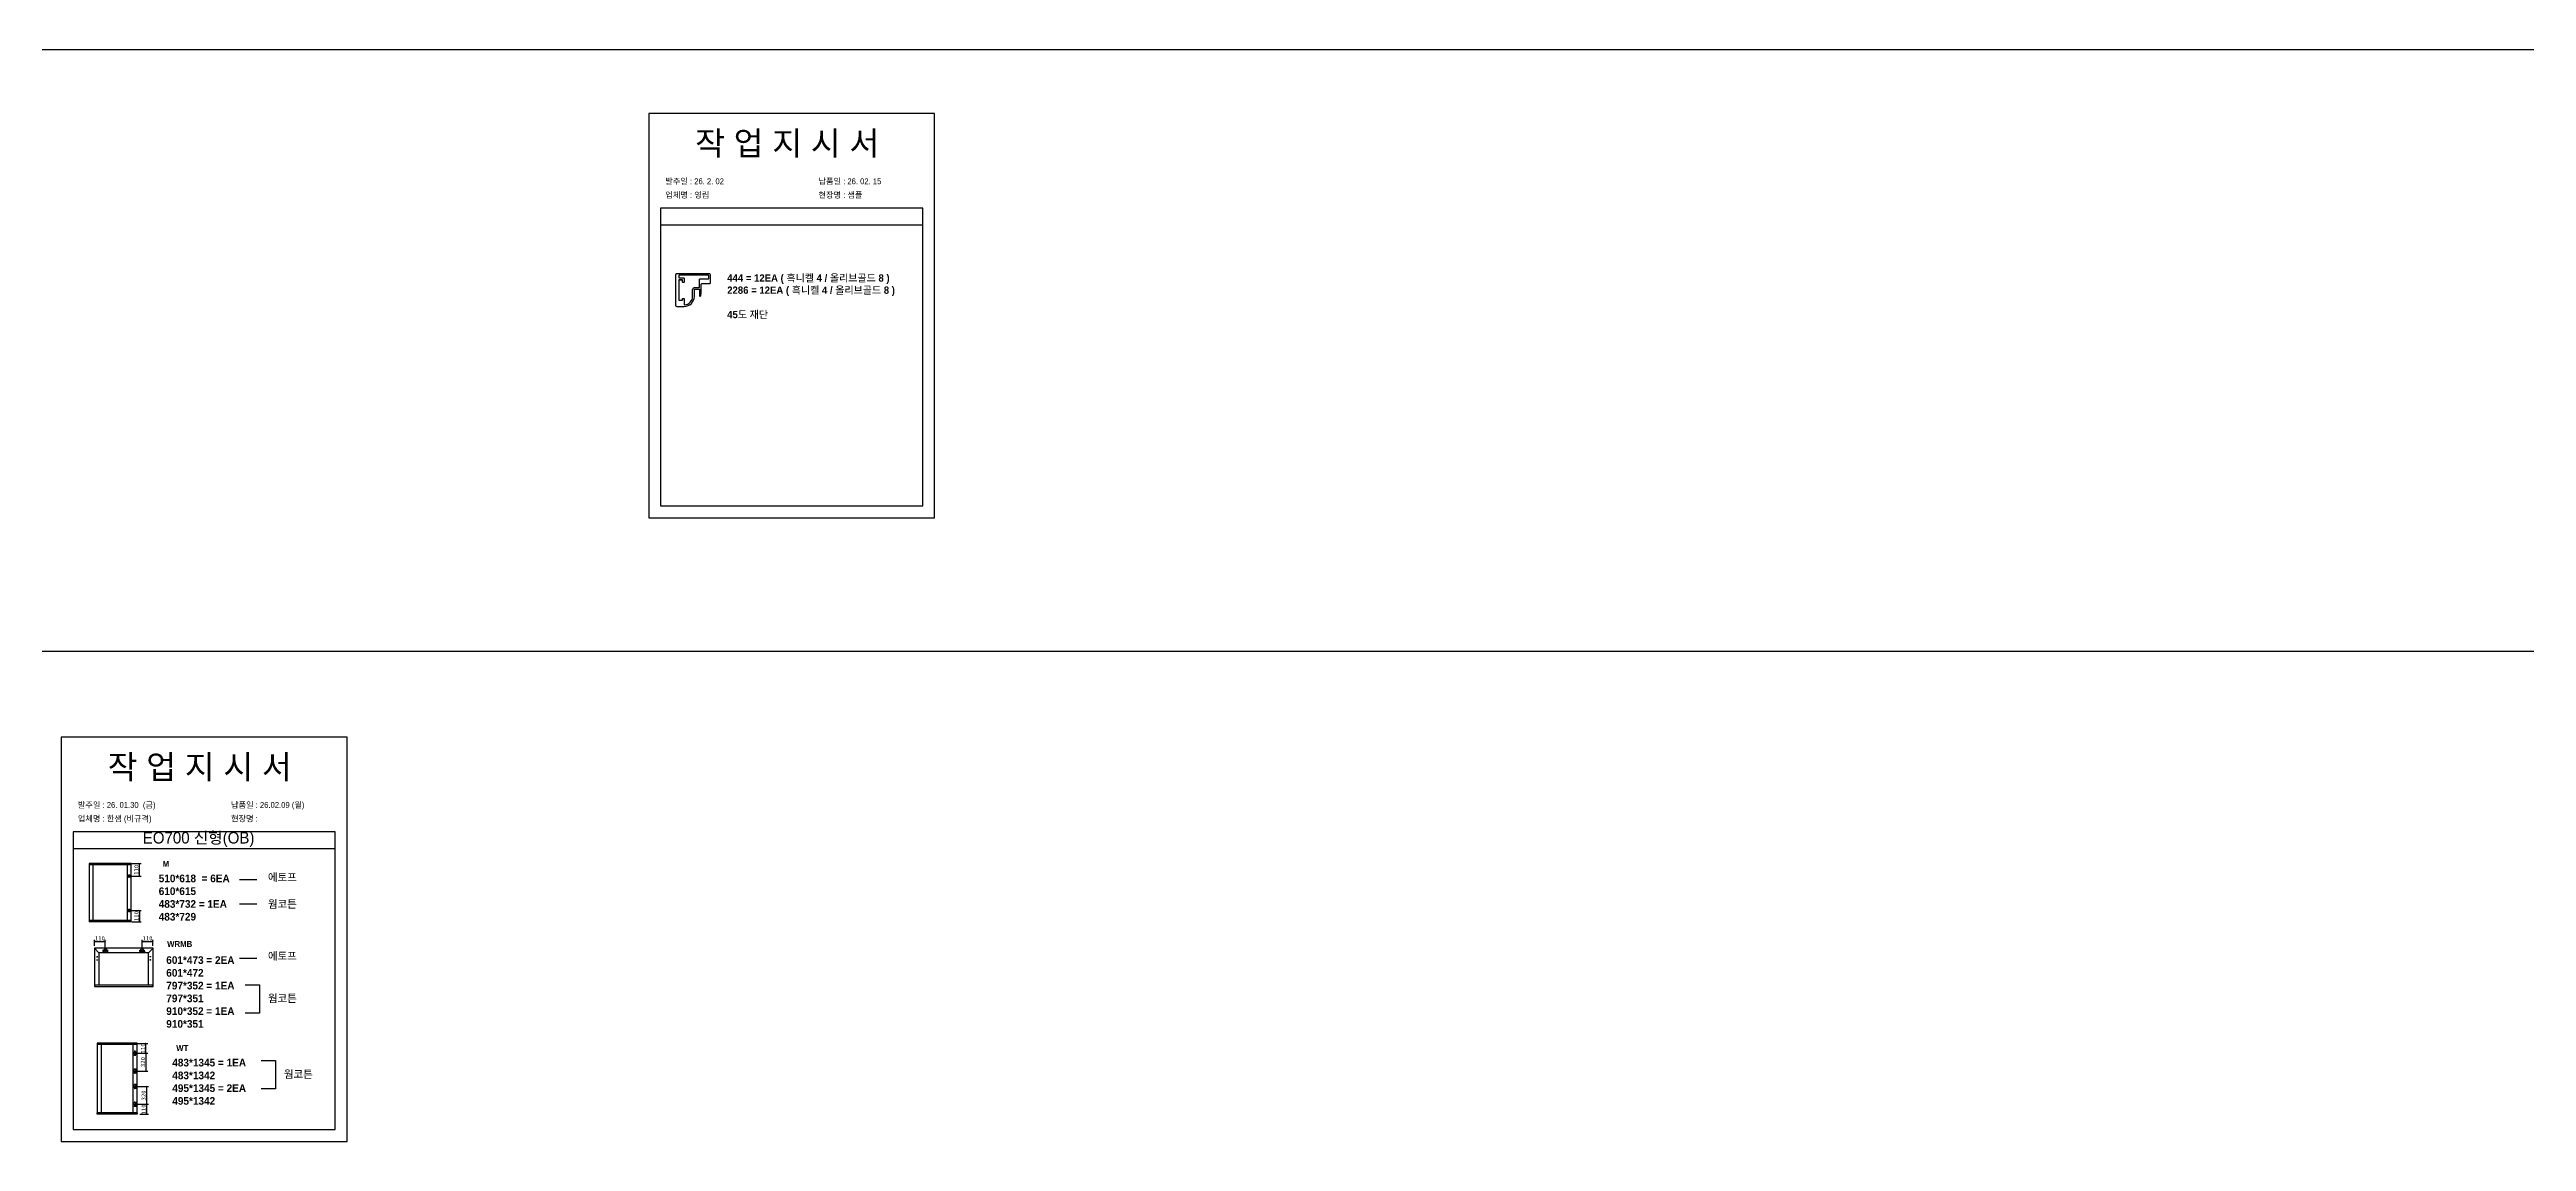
# Model space of a CAD drawing. Header units: millimetres. Extents: x -44117 to 256353, y -2095463 to 65325.
# Drawn here: x 112528 to 127083, y -678114 to -671696 of the extents above; entities that cross this region are included whole.
import ezdxf

# ---------------------------------------------------------------- set-up
doc = ezdxf.new("R2010")
doc.units = ezdxf.units.MM
doc.header["$LTSCALE"] = 10
doc.layers.add('Layer1', color=7, linetype='Continuous', lineweight=70)
doc.styles.add('MtX_Gulim', font='')
doc.styles.get('MtX_Gulim').set_extended_font_data('Gulim', bold=True)
doc.dimstyles.new('ISO-25', dxfattribs={"dimtxt": 2.5, "dimasz": 2.5, "dimexe": 1, "dimexo": 1, "dimtad": 1, "dimtxsty": 'Standard', "dimblk": 'ARCHTICK', "dimcen": 2.5, "dimadec": 0, "dimazin": 0, "dimtfac": 1, "dimtmove": 0, "dimatfit": 3, "dimfxl": 0, "dimarcsym": 0})

# ---------------------------------------------------------------- blocks, each defined once
blk = doc.blocks.new('_ArchTick')
at = {"color": 0, "linetype": 'ByBlock', "const_width": 0.15}
blk.add_lwpolyline([(-0.5, -0.5), (0.5, 0.5)], dxfattribs=at)
blk = doc.blocks.new('*D4695')
at = {"color": 0, "lineweight": -2}
for p, q in [((113012, -676480), (113067, -676480)), ((113057, -676554), (113057, -676480)), ((113012, -676554), (113067, -676554))]:
    blk.add_line(p, q, dxfattribs=at)
at = {"layer": 'Defpoints', "color": 0}
for p in [(112997, -676480), (113057, -676480), (112997, -676554)]:
    blk.add_point(p, dxfattribs=at)
at = {"color": 0, "lineweight": -2, "xscale": 10, "yscale": 10, "zscale": 10}
for p, rotation in [((113057, -676480), 90), ((113057, -676554), 270)]:
    blk.add_blockref('_ArchTick', p, dxfattribs=dict(at, rotation=rotation))
at = {"color": 0, "insert": (113038, -676517), "char_height": 25, "attachment_point": 5, "rotation": 90}
blk.add_mtext('110', dxfattribs=at)
blk = doc.blocks.new('*D4696')
at = {"color": 0, "lineweight": -2}
for p, q in [((113012, -676756), (113067, -676756)), ((113057, -676756), (113057, -676823)), ((113012, -676823), (113067, -676823))]:
    blk.add_line(p, q, dxfattribs=at)
at = {"layer": 'Defpoints', "color": 0}
for p in [(112997, -676756), (112997, -676823), (113057, -676823)]:
    blk.add_point(p, dxfattribs=at)
at = {"color": 0, "lineweight": -2, "xscale": 10, "yscale": 10, "zscale": 10}
for p, rotation in [((113057, -676756), 90), ((113057, -676823), 270)]:
    blk.add_blockref('_ArchTick', p, dxfattribs=dict(at, rotation=rotation))
at = {"color": 0, "insert": (113039, -676789), "char_height": 25, "attachment_point": 5, "rotation": 90}
blk.add_mtext('110', dxfattribs=at)
blk = doc.blocks.new('*D4697')
at = {"color": 0, "lineweight": -2}
for p, q in [((112792, -676963), (112792, -676929)), ((112792, -676939), (112856, -676939)), ((112856, -676976), (112856, -676929))]:
    blk.add_line(p, q, dxfattribs=at)
at = {"layer": 'Defpoints', "color": 0}
for p in [(112856, -676939), (112792, -676978), (112856, -676991)]:
    blk.add_point(p, dxfattribs=at)
at = {"color": 0, "lineweight": -2, "xscale": 10, "yscale": 10, "zscale": 10, "rotation": 180}
blk.add_blockref('_ArchTick', (112792, -676939), dxfattribs=at)
at = {"color": 0, "lineweight": -2, "xscale": 10, "yscale": 10, "zscale": 10}
blk.add_blockref('_ArchTick', (112856, -676939), dxfattribs=at)
at = {"color": 0, "insert": (112824, -676920), "char_height": 25, "attachment_point": 5}
blk.add_mtext('110', dxfattribs=at)
blk = doc.blocks.new('*D4698')
at = {"color": 0, "lineweight": -2}
for p, q in [((113072, -676976), (113072, -676929)), ((113072, -676939), (113136, -676939)), ((113136, -676963), (113136, -676929))]:
    blk.add_line(p, q, dxfattribs=at)
at = {"layer": 'Defpoints', "color": 0}
for p in [(113136, -676939), (113072, -676991), (113136, -676978)]:
    blk.add_point(p, dxfattribs=at)
at = {"color": 0, "lineweight": -2, "xscale": 10, "yscale": 10, "zscale": 10, "rotation": 180}
blk.add_blockref('_ArchTick', (113072, -676939), dxfattribs=at)
at = {"color": 0, "lineweight": -2, "xscale": 10, "yscale": 10, "zscale": 10}
blk.add_blockref('_ArchTick', (113136, -676939), dxfattribs=at)
at = {"color": 0, "insert": (113104, -676920), "char_height": 25, "attachment_point": 5}
blk.add_mtext('110', dxfattribs=at)
blk = doc.blocks.new('*D4699')
at = {"color": 0, "lineweight": -2}
for p, q in [((113047, -677537), (113105, -677537)), ((113047, -677595), (113105, -677595)), ((113095, -677595), (113095, -677537))]:
    blk.add_line(p, q, dxfattribs=at)
at = {"layer": 'Defpoints', "color": 0}
for p in [(113032, -677537), (113032, -677595), (113095, -677537)]:
    blk.add_point(p, dxfattribs=at)
at = {"color": 0, "lineweight": -2, "xscale": 10, "yscale": 10, "zscale": 10}
for p, rotation in [((113095, -677537), 90), ((113095, -677595), 270)]:
    blk.add_blockref('_ArchTick', p, dxfattribs=dict(at, rotation=rotation))
at = {"color": 0, "insert": (113077, -677566), "char_height": 25, "attachment_point": 5, "rotation": 90}
blk.add_mtext('110', dxfattribs=at)
blk = doc.blocks.new('*D4700')
at = {"color": 0, "lineweight": -2}
for p, q in [((113047, -677895), (113110, -677895)), ((113059, -677954), (113110, -677954)), ((113100, -677954), (113100, -677895))]:
    blk.add_line(p, q, dxfattribs=at)
at = {"layer": 'Defpoints', "color": 0}
for p in [(113032, -677895), (113044, -677954), (113100, -677895)]:
    blk.add_point(p, dxfattribs=at)
at = {"color": 0, "lineweight": -2, "xscale": 10, "yscale": 10, "zscale": 10}
for p, rotation in [((113100, -677895), 90), ((113100, -677954), 270)]:
    blk.add_blockref('_ArchTick', p, dxfattribs=dict(at, rotation=rotation))
at = {"color": 0, "insert": (113081, -677925), "char_height": 25, "attachment_point": 5, "rotation": 90}
blk.add_mtext('110', dxfattribs=at)
blk = doc.blocks.new('*D4701')
at = {"color": 0, "lineweight": -2}
for p, q in [((113047, -677790), (113110, -677790)), ((113100, -677895), (113100, -677790)), ((113047, -677895), (113110, -677895))]:
    blk.add_line(p, q, dxfattribs=at)
at = {"layer": 'Defpoints', "color": 0}
for p in [(113032, -677790), (113100, -677790), (113032, -677895)]:
    blk.add_point(p, dxfattribs=at)
at = {"color": 0, "lineweight": -2, "xscale": 10, "yscale": 10, "zscale": 10}
for p, rotation in [((113100, -677790), 90), ((113100, -677895), 270)]:
    blk.add_blockref('_ArchTick', p, dxfattribs=dict(at, rotation=rotation))
at = {"color": 0, "insert": (113081, -677843), "char_height": 25, "attachment_point": 5, "rotation": 90}
blk.add_mtext('320', dxfattribs=at)
blk = doc.blocks.new('*D4702')
at = {"color": 0, "lineweight": -2}
for p, q in [((113047, -677595), (113105, -677595)), ((113095, -677595), (113095, -677700)), ((113047, -677700), (113105, -677700))]:
    blk.add_line(p, q, dxfattribs=at)
at = {"layer": 'Defpoints', "color": 0}
for p in [(113032, -677595), (113032, -677700), (113095, -677700)]:
    blk.add_point(p, dxfattribs=at)
at = {"color": 0, "lineweight": -2, "xscale": 10, "yscale": 10, "zscale": 10}
for p, rotation in [((113095, -677595), 90), ((113095, -677700), 270)]:
    blk.add_blockref('_ArchTick', p, dxfattribs=dict(at, rotation=rotation))
at = {"color": 0, "insert": (113077, -677647), "char_height": 25, "attachment_point": 5, "rotation": 90}
blk.add_mtext('320', dxfattribs=at)
blk = doc.blocks.new('금형최종')
blk.add_line((533.7, -980.4), (530.2, -980.4))
for points in [[(511.7, -993.6), (511.7, -984.9, 0.414214), (510.7, -983.9), (503.2, -983.9, -0.414214), (502.7, -983.4), (502.7, -975.4, -0.414214), (503.7, -974.4), (535.7, -974.4, -0.414214), (536.7, -975.4), (536.7, -1005.4, -0.414214), (535.7, -1006.4), (528.4, -1006.4, -0.418376), (518.4, -996.6), (518.4, -990.1, 0.414214), (517.9, -989.6), (513.7, -989.6, 0.414214), (513.2, -990.1), (513.2, -996.1, -0.414214), (512.7, -996.6), (512.6, -996.6, -0.366629), (512.1, -996.2), (511.7, -993.6, -0.041311), (511.7, -993.6), (511.7, -989.1)], [(513.2, -980.9), (513.2, -979.9, 0.414214), (512.7, -979.4), (511.2, -979.4), (504.7, -979.4, -0.414214), (504.2, -978.9), (504.2, -976.4, -0.414214), (504.7, -975.9), (511.2, -975.9), (513.7, -975.9), (533.2, -975.9, -0.414214), (533.7, -976.4), (533.7, -978, -0.414214), (533.2, -978.5), (528.9, -978.5, 0.414214), (528.4, -979), (528.4, -982.6, 0.414214), (528.7, -982.9), (529.7, -982.9, 0.414214), (530, -982.6), (530, -980.6, -0.414214), (530.2, -980.4), (533.7, -980.4), (533.7, -1000.4), (533.7, -1000.4), (530.2, -1000.4, -0.414214), (530, -1000.1), (530, -999, 0.414214), (529.7, -998.8), (528.7, -998.8, 0.414214), (528.4, -999), (528.4, -1004.4, -0.431223), (527.9, -1004.9, -0.397406), (520.1, -996.6), (520.1, -990.1, 0.414214), (517.9, -987.9), (513.7, -987.9, -0.414214), (513.2, -987.4), (513.2, -980.9, 0), (513.2, -980.9)]]:
    blk.add_lwpolyline(points, format="xyb")

msp = doc.modelspace()

# ---------------------------------------------------------------- linework, layer by layer
at = {"color": 1}
for p, q in [((104015.69829, -671695.79726), (196284.84516, -671695.79726)), ((104015.69829, -671695.79726), (196284.84516, -671695.79726)), ((104015.69829, -675231.86542), (196284.84516, -675231.86542)), ((104015.69829, -675231.86542), (196284.84516, -675231.86542))]:
    msp.add_line(p, q, dxfattribs=at)
for p, q in [((117659.03566, -672627.25231), (116119.03566, -672627.25231)), ((117659.03566, -672727.25231), (116119.03566, -672727.25231)), ((114207.0731, -676292.79555), (112667.0731, -676292.79555)), ((114207.0731, -676392.79555), (112667.0731, -676392.79555)), ((112761.04092, -676480.63817), (112761.04092, -676822.52506)), ((113007.54156, -676481.08091), (112761.04092, -676481.08091)), ((113007.54156, -676487.77107), (112761.04092, -676487.77107)), ((113007.2956, -676480.39221), (112761.28688, -676480.39221)), ((112782.93152, -676487.27914), (112782.93152, -676815.39218)), ((112985.405, -676815.39218), (112985.405, -676487.77107)), ((113006.31175, -676487.77107), (113006.31175, -676480.39221)), ((113007.54156, -676822.52506), (113007.54156, -676480.63817)), ((113746.29187, -676575.02919), (113644.67036, -676575.02919)), ((113746.29187, -676718.34157), (113644.67036, -676718.34157)), ((113007.54156, -676815.39218), (112761.04092, -676815.39218)), ((113007.54156, -676822.08234), (112761.04092, -676822.08234)), ((113007.2956, -676822.77103), (112761.28688, -676822.77103)), ((112762.27073, -676822.77103), (112762.27073, -676815.39218)), ((113006.31175, -676815.39218), (113006.31175, -676822.77103)), ((112791.58134, -676978.20395), (112791.58134, -677202.54428)), ((112817.92209, -677004.5447), (112791.66802, -676977.99467)), ((113136.46717, -676977.90799), (112791.8773, -676977.90799)), ((112804.8997, -677027.62985), (112810.81897, -677027.62985)), ((112804.8997, -677046.57152), (112810.81897, -677046.57152)), ((112807.85933, -677024.67022), (112807.85933, -677030.58949)), ((112807.85933, -677043.61188), (112807.85933, -677049.53115)), ((112817.92209, -677004.5447), (112817.92209, -677194.55326)), ((113110.42238, -677004.5447), (112817.92209, -677004.5447)), ((112872.54077, -676990.93038), (112840.25393, -676990.93038)), ((112845.4467, -676996.84965), (112840.71128, -676996.84965)), ((112843.07899, -676994.48194), (112843.07899, -676999.21736)), ((112856.39735, -677007.0738), (112856.39735, -676974.78696)), ((112872.08341, -676996.84965), (112867.348, -676996.84965)), ((112869.7157, -676994.48194), (112869.7157, -676999.21736)), ((113055.80371, -676990.93038), (113088.09055, -676990.93038)), ((113060.99649, -676996.84965), (113056.26107, -676996.84965)), ((113058.62878, -676994.48194), (113058.62878, -676999.21736)), ((113071.94713, -677007.0738), (113071.94713, -676974.78696)), ((113087.6332, -676996.84965), (113082.89779, -676996.84965)), ((113085.26549, -676994.48194), (113085.26549, -676999.21736)), ((113110.42238, -677004.5447), (113136.67645, -676977.99467)), ((113110.42238, -677193.96134), (113110.42238, -677004.5447)), ((113123.44478, -677027.62985), (113117.52551, -677027.62985)), ((113123.44478, -677046.57152), (113117.52551, -677046.57152)), ((113120.48515, -677024.67022), (113120.48515, -677030.58949)), ((113120.48515, -677043.61188), (113120.48515, -677049.53115)), ((113136.76313, -677202.54428), (113136.76313, -676978.20395)), ((113746.29187, -677037.7979), (113644.67036, -677037.7979)), ((112791.58134, -677193.96134), (113136.76313, -677193.96134)), ((112791.58134, -677202.01154), (113136.46717, -677202.01154)), ((112791.8773, -677202.84024), (113136.46717, -677202.84024)), ((112793.06115, -677193.96134), (112793.06115, -677202.84024)), ((113135.28332, -677202.84024), (113135.28332, -677193.96134)), ((112807.10152, -677536.53366), (112807.10152, -677953.74152)), ((113044.09509, -677537.01297), (112807.10152, -677537.01297)), ((113044.09509, -677544.25592), (112807.10152, -677544.25592)), ((113043.8288, -677536.26738), (112807.36781, -677536.26738)), ((112808.43295, -677536.26738), (112808.43295, -677544.25592)), ((112830.80088, -677543.72335), (112830.80088, -677946.01927)), ((113017.85396, -677594.85006), (113046.90314, -677594.85006)), ((113020.12945, -677946.01927), (113020.12945, -677544.25592)), ((113029.7157, -677582.86723), (113025.45514, -677582.86723)), ((113029.7157, -677606.83288), (113025.45514, -677606.83288)), ((113027.58542, -677580.73696), (113027.58542, -677584.99751)), ((113027.58542, -677604.7026), (113027.58542, -677608.96316)), ((113032.37855, -677609.37465), (113032.37855, -677580.32547)), ((113042.76366, -677544.25592), (113042.76366, -677536.26738)), ((113044.09509, -677953.74152), (113044.09509, -677536.53366)), ((113017.85396, -677700.0326), (113046.90314, -677700.0326)), ((113017.85396, -677790.2426), (113046.90314, -677790.2426)), ((113029.7157, -677688.04977), (113025.45514, -677688.04977)), ((113029.7157, -677712.01541), (113025.45514, -677712.01541)), ((113029.7157, -677778.25977), (113025.45514, -677778.25977)), ((113029.7157, -677802.22541), (113025.45514, -677802.22541)), ((113027.58542, -677685.91949), (113027.58542, -677690.18005)), ((113027.58542, -677709.88514), (113027.58542, -677714.14569)), ((113027.58542, -677776.12949), (113027.58542, -677780.39005)), ((113027.58542, -677800.09513), (113027.58542, -677804.35569)), ((113032.37855, -677685.50801), (113032.37855, -677714.55719)), ((113032.37855, -677775.71801), (113032.37855, -677804.76719)), ((113044.09509, -677946.01927), (112807.10152, -677946.01927)), ((113044.09509, -677953.26222), (112807.10152, -677953.26222)), ((113043.8288, -677954.00782), (112807.36781, -677954.00782)), ((112808.43295, -677954.00782), (112808.43295, -677946.01927)), ((113017.85396, -677895.42513), (113046.90314, -677895.42513)), ((113029.7157, -677883.44229), (113025.45514, -677883.44229)), ((113029.7157, -677907.40794), (113025.45514, -677907.40794)), ((113027.58542, -677881.31202), (113027.58542, -677885.57257)), ((113027.58542, -677905.27766), (113027.58542, -677909.53822)), ((113032.37855, -677880.90054), (113032.37855, -677909.94972)), ((113042.76366, -677946.01927), (113042.76366, -677954.00782))]:
    msp.add_line(p, q)
for points in [[(116049.03566, -674448.08259), (117729.03566, -674448.08259), (117729.03566, -672072.08259), (116049.03566, -672072.08259)], [(112597.0731, -678113.62582), (114277.0731, -678113.62582), (114277.0731, -675737.62582), (112597.0731, -675737.62582)]]:
    msp.add_lwpolyline(points, close=True)
for points in [[(116119.03566, -672627.25231), (116119.03566, -674378.08259), (117659.03566, -674378.08259), (117659.03566, -672627.25231)], [(112667.0731, -676292.79555), (112667.0731, -678043.62582), (114207.0731, -678043.62582), (114207.0731, -676292.79555)], [(113678.53169, -677192.74829), (113761.91344, -677192.74829), (113761.91344, -677359.51179), (113678.53169, -677359.51179)], [(113772.33616, -677638.31952), (113855.71791, -677638.31952), (113855.71791, -677805.08302), (113772.33616, -677805.08302)]]:
    msp.add_lwpolyline(points)
for centre, radius in [((112807.85933, -677027.62985), 0.88789), ((112807.85933, -677046.57152), 0.88789), ((112843.07899, -676996.84965), 0.94708), ((112856.39735, -676990.93038), 10.35872), ((112869.7157, -676996.84965), 0.94708), ((113058.62878, -676996.84965), 0.94708), ((113071.94713, -676990.93038), 10.35872), ((113085.26549, -676996.84965), 0.94708), ((113120.48515, -677027.62985), 0.88789), ((113120.48515, -677046.57152), 0.88789), ((113032.37855, -677594.85006), 9.31997), ((113027.58542, -677582.86723), 0.85211), ((113027.58542, -677606.83288), 0.85211), ((113032.37855, -677700.0326), 9.31997), ((113032.37855, -677790.2426), 9.31997), ((113027.58542, -677688.04977), 0.85211), ((113027.58542, -677712.01541), 0.85211), ((113027.58542, -677778.25977), 0.85211), ((113027.58542, -677802.22541), 0.85211), ((113032.37855, -677895.42513), 9.31997), ((113027.58542, -677883.44229), 0.85211), ((113027.58542, -677907.40794), 0.85211)]:
    msp.add_circle(centre, radius)
for centre, radius, start, end in [((113007.2956, -676480.63817), 0.24596, 0, 90), ((112761.28688, -676822.52507), 0.24596, 180, 270), ((113007.2956, -676822.52507), 0.24596, 270, 0), ((112791.8773, -676978.20395), 0.29596, 90, 180), ((113136.46717, -676978.20395), 0.29596, 0, 90), ((112791.8773, -677202.54428), 0.29596, 180, 270), ((113136.46717, -677202.54428), 0.29596, 270, 0), ((112807.36781, -677536.53366), 0.26628, 90, 180), ((113043.8288, -677536.53366), 0.26628, 0, 90), ((112807.36781, -677953.74153), 0.26628, 180, 270), ((113043.8288, -677953.74153), 0.26628, 270, 0)]:
    msp.add_arc(centre, radius, start, end)
at = {"layer": 'Layer1'}
for p, q in [((112996.90358, -676544.94349), (112996.90358, -676563.07389)), ((112996.90358, -676764.95185), (112996.90358, -676746.82145))]:
    msp.add_line(p, q, dxfattribs=at)
for points in [[(113005.96878, -676554.00869), (112987.83838, -676554.00869)], [(113005.96878, -676755.88665), (112987.83838, -676755.88665)]]:
    msp.add_lwpolyline(points, close=True, dxfattribs=at)
for centre in [(112996.90358, -676554.00869), (112996.90358, -676755.88665)]:
    msp.add_circle(centre, 6.04347, dxfattribs=at)

# ---------------------------------------------------------------- block references
at = {"xscale": -6, "yscale": 6, "zscale": 6}
msp.add_blockref('금형최종', (119427.61426, -667166.99887), dxfattribs=at)

# ---------------------------------------------------------------- texts
at = {"linetype": 'Continuous', "style": 'MtX_Gulim'}
for s, height, p in [('M', 35.04934, (113192.97844, -676499.37351)), ('WRMB', 35.049344, (113219.17146, -676970.23491)), ('WT', 35.049344, (113272.59209, -677581.99451))]:
    msp.add_text(s, height=height, dxfattribs=at).set_placement(p)
at = {"attachment_point": 1}
for s, width, gutter_width, heights, insert, char_height in [('{\\fGulim|b0|i0|c129|p50;작 업 지 시 서}', 3307.3198183, 12.5, [-155.84554], (116321.84227, -672176.2451), 140), ('{\\fGulim|b0|i0|c129|p50;업체명 : 영림}', 3307.3198183, 12.5, [36.11279], (116146.63291, -672533.6217), 34.3), ('{\\fGulim|b0|i0|c129|p50;발주일 : 26. 2. 02}', 3307.3198183, 12.5, [34.50412], (116146.63291, -672452.96552), 34.3), ('{\\fGulim|b0|i0|c129|p50;현장명 : 샘플}', 3307.3198183, 12.5, [38.2735], (117046.6109, -672533.6217), 34.3), ('{\\fGulim|b0|i0|c129|p50;납품일 : 26. 02. 15}', 3307.3198183, 12.5, [37.67976], (117046.6109, -672452.96552), 34.3), ('{\\fGulim|b1|i0|c129|p50;444 = 12EA ( 흑니켈 4 / 올리브골드 8 )\\P2286 = 12EA ( 흑니켈 4 / 올리브골드 8 )\\P\\P45도 재단}', 2557.5752439, 10.43787, [1422.79424], (116510.15956, -673017.00565), 42.9622812), ('{\\fGulim|b0|i0|c129|p50;작 업 지 시 서}', 3307.3198183, 12.5, [-155.84554], (112869.87971, -675841.78834), 140), ('{\\fGulim|b0|i0|c129|p50;업체명 : 한샘 (비규격)}', 3307.3198183, 12.5, [36.11279], (112694.67035, -676199.16493), 34.3), ('\\pt11;{\\fGulim|b0|i0|c129|p50;발주일 : 26. 01.30  (금)}', 3307.3198183, 12.5, [34.50412], (112694.67035, -676118.50876), 34.3), ('{\\fGulim|b0|i0|c129|p50;현장명 : }', 3307.3198183, 12.5, [-38.2735], (113594.64834, -676199.16493), 34.3), ('{\\fGulim|b0|i0|c129|p50;납품일 : 26.02.09 (월)}', 3307.3198183, 12.5, [35.09023], (113594.64834, -676118.50876), 34.3), ('{\\fGulim|b0|i0|c129|p50;EO700 신형(OB)}', 1597.0710432, 6.03612, [-85.06834], (113075.90603, -676294.84273), 67.6045736), ('{\\f굴림|b1|i0|c129|p50;510*618  = 6EA\\P\\C1;610*615\\P\\C256;483*732 = 1EA\\P\\C1;483*729}', 13607.1496112, 175, [-271.60714], (113169.75128, -676545.06055), 45), ('{\\f굴림|b1|i0|c129|p50;에토프}', 13607.1496112, 175, [-50.05952], (113811.7507, -676538.35015), 45), ('{\\f굴림|b1|i0|c129|p50;웜코튼}', 13607.1496112, 175, [-48.57143], (113811.7507, -676695.73628), 45), ('{\\f굴림|b1|i0|c129|p50;601*473 = 2EA\\P\\C1;601*472\\P\\C256;797*352 = 1EA\\P\\C1;797*351\\P\\C256;910*352 = 1EA\\P\\C1;910*351}', 13607.1496112, 175, [-421.84524], (113214.16626, -677024.97502), 45), ('{\\f굴림|b1|i0|c129|p50;에토프}', 13607.1496112, 175, [-50.05952], (113811.7507, -677001.11886), 45), ('{\\f굴림|b1|i0|c129|p50;웜코튼}', 13607.1496112, 175, [-48.57143], (113811.7507, -677250.22492), 45), ('{\\f굴림|b1|i0|c129|p50;483*1345 = 1EA\\P\\C1;483*1342\\P\\C256;495*1345 = 2EA\\P\\C1;495*1342}', 13607.1496112, 175, [-271.60714], (113249.36493, -677627.68155), 45), ('{\\f굴림|b1|i0|c129|p50;웜코튼}', 13607.1496112, 175, [-48.57143], (113905.55517, -677695.79614), 45)]:
    msp.add_mtext_dynamic_manual_height_columns(s, width=width, gutter_width=gutter_width, heights=heights, dxfattribs=dict(at, insert=insert, char_height=char_height))

# ---------------------------------------------------------------- dimensions: what is measured, and where the dimension line sits
for base, p1, p2, text, picture, middle in [((113056.51735, -676480.39221), (112996.90358, -676554.00869), (112996.90358, -676480.39221), '110', '*D4695', (113037.76735, -676517.20045)), ((113057.47083, -676822.77103), (112996.90358, -676755.88665), (112996.90358, -676822.77103), '110', '*D4696', (113038.72083, -676789.32884)), ((113095.30369, -677700.0326), (113032.37855, -677594.85006), (113032.37855, -677700.0326), '320', '*D4702', (113076.55369, -677647.44133)), ((113099.87515, -677790.2426), (113032.37855, -677895.42513), (113032.37855, -677790.2426), '320', '*D4701', (113081.12515, -677842.83386)), ((113099.87515, -677895.42513), (113044.0171, -677953.92983), (113032.37855, -677895.42513), '110', '*D4700', (113081.12515, -677924.67748))]:
    dim = msp.add_linear_dim(base=base, p1=p1, p2=p2, angle=90, text=text, dimstyle='ISO-25', override={"dimscale": 10, "dimasz": 1, "dimexo": 1.5, "dimtxsty": 'Standard'})
    dim.commit()
    dim.dimension.update_dxf_attribs({"geometry": picture, "text_midpoint": middle})
for base, p1, p2, picture, middle in [((112856.39735, -676938.62355), (112791.8773, -676978.20395), (112856.39735, -676990.93038), '*D4697', (112824.13733, -676919.87355)), ((113136.46717, -676938.62355), (113071.94713, -676990.93038), (113136.46717, -676978.20395), '*D4698', (113104.20715, -676919.87355))]:
    dim = msp.add_linear_dim(base=base, p1=p1, p2=p2, text='110', dimstyle='ISO-25', override={"dimscale": 10, "dimasz": 1, "dimexo": 1.5, "dimtxsty": 'Standard'})
    dim.commit()
    dim.dimension.update_dxf_attribs({"geometry": picture, "text_midpoint": middle})
dim = msp.add_linear_dim(base=(113095.30369, -677537.01297), p1=(113032.37855, -677594.85006), p2=(113032.37855, -677537.01297), angle=90, text='110', dimstyle='ISO-25', override={"dimscale": 10, "dimasz": 1, "dimexo": 1.5, "dimtxsty": 'Standard'})
dim.commit()
dim.dimension.update_dxf_attribs({"geometry": '*D4699', "text_midpoint": (113095.30369, -677565.93152), "dimtype": 160})

doc.saveas('drawing.dxf')
